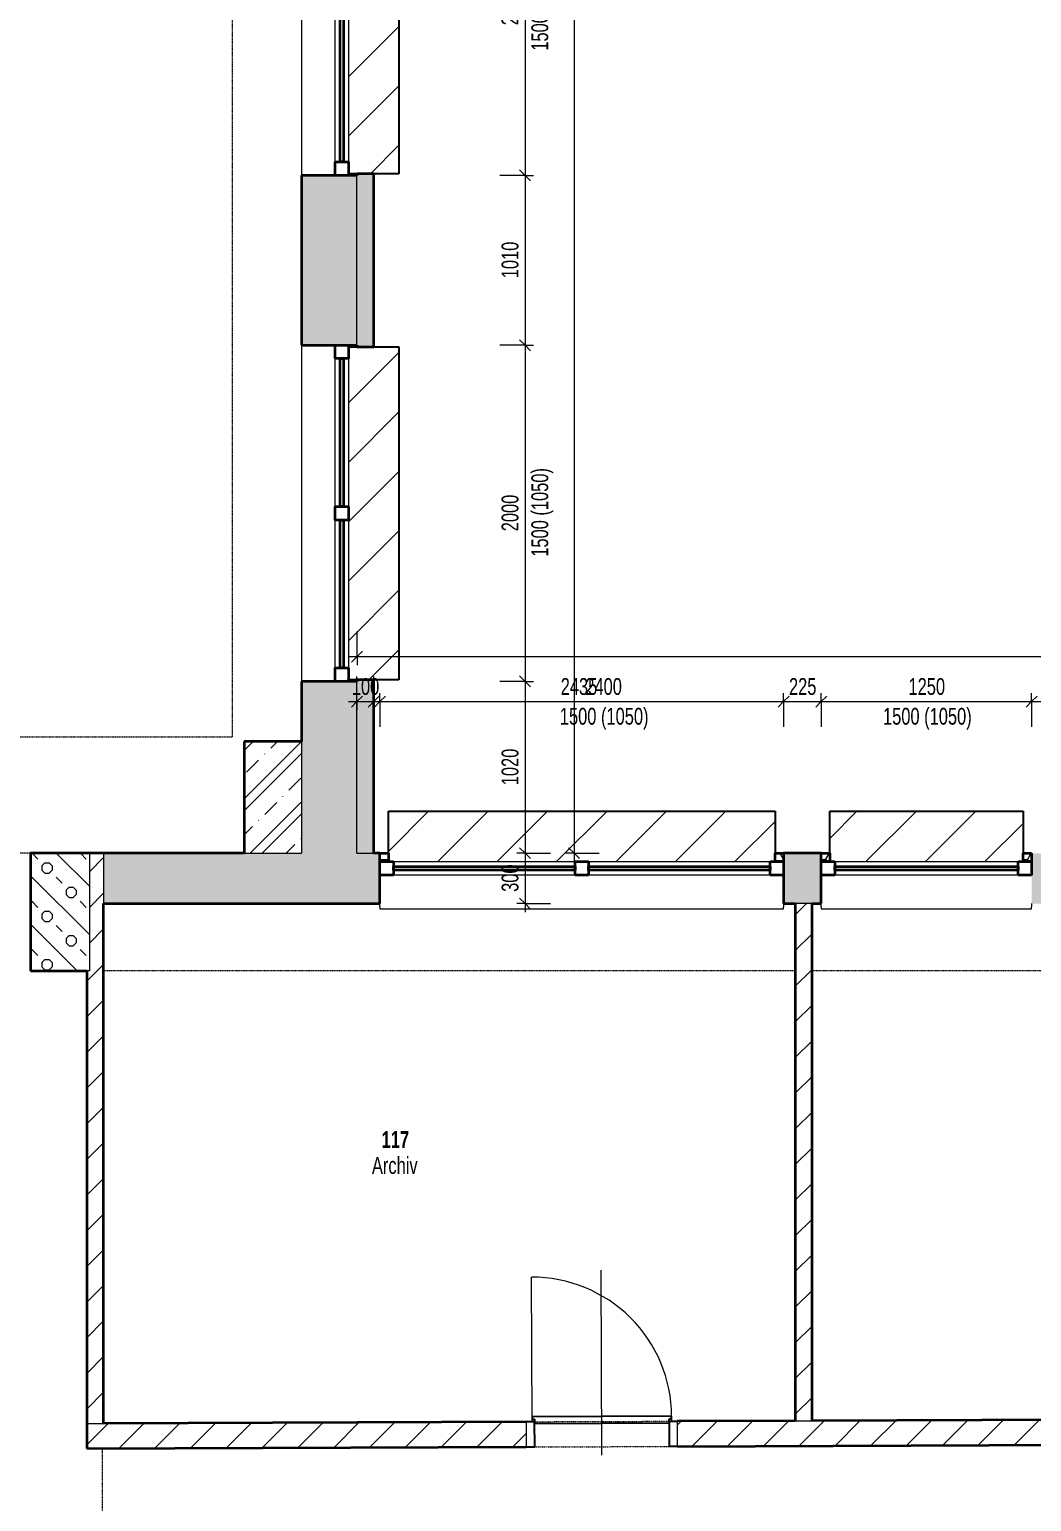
# Model space of a CAD drawing. Header units: millimetres. Extents: x -2814 to 222032, y -45352 to 20466.
# Drawn here: x 4816 to 10774, y -20000 to -11243 of the extents above; entities that cross this region are included whole.
import ezdxf

# ---------------------------------------------------------------- set-up
doc = ezdxf.new("R2010")
doc.units = ezdxf.units.MM
doc.linetypes.add('Dash dot dot', pattern=[5, 2, -1, 0, -1, 0, -1])
doc.linetypes.add('Čerchovaná se dvěma tečkami', pattern=[2.59, 1, -0.53, 0, -0.53, 0, -0.53])
for name, color, linetype, lineweight in [('A-ANNO-DIMS', 211, 'Continuous', 9), ('A-ANNO-DIMS-50', 211, 'Continuous', 9), ('A-AREA-IDEN', 2, 'Continuous', 9), ('A-DETL', 90, 'Continuous', 13), ('A-DOOR', 31, 'Continuous', 13), ('A-DOOR-FRAM', 31, 'Continuous', 25), ('A-GENM', 13, 'Continuous', 13), ('A-GLAZ', 151, 'Continuous', 13), ('A-WALL', 113, 'Continuous', 13), ('A-WALL-PATT', 111, 'Continuous', 13), ('Q-SPCQ', 91, 'Continuous', 13)]:
    doc.layers.add(name, color=color, linetype=linetype, lineweight=lineweight)
doc.styles.add('Arial_1', font='arial.ttf', dxfattribs={"width": 0.7, "height": 100})
doc.styles.add('Arial_B', font='arialbd.ttf', dxfattribs={"width": 0.7, "height": 100})
doc.dimstyles.new('Vnitřní_-_průhledné', dxfattribs={"dimscale": 304.8, "dimtxt": 102.02594, "dimasz": 0.213255, "dimexe": 0.164042, "dimexo": 0.0625, "dimgap": 0.032808, "dimtad": 1, "dimdec": 0, "dimrnd": 5, "dimzin": 0, "dimdsep": 46, "dimtxsty": 'Arial_1', "dimblk1": 'OBLIQUE', "dimblk2": 'OBLIQUE', "dimsah": 1, "dimcen": 0.09, "dimdle": 0.164042, "dimazin": 0, "dimtfac": 1, "dimtdec": 4, "dimtix": 1, "dimtmove": 0, "dimatfit": 3, "dimfxl": 0.492126, "dimfxlon": 1, "dimtvp": 1, "dimtolj": 1, "dimtzin": 0, "dimarcsym": 2})
doc.dimstyles.new('Vnitřní_-_průhledné_2', dxfattribs={"dimscale": 304.8, "dimtxt": 102.02594, "dimasz": 0.213255, "dimexe": 0.164042, "dimexo": 0.0625, "dimgap": 0.032808, "dimtad": 1, "dimdec": 0, "dimrnd": 5, "dimzin": 0, "dimdsep": 46, "dimtxsty": 'Arial_1', "dimblk1": 'OBLIQUE', "dimblk2": 'OBLIQUE', "dimsah": 1, "dimcen": 0.09, "dimdle": 0.164042, "dimazin": 0, "dimtfac": 1, "dimtdec": 4, "dimtix": 1, "dimtmove": 2, "dimatfit": 3, "dimfxl": 0.492126, "dimfxlon": 1, "dimtvp": 1, "dimtolj": 1, "dimtzin": 0, "dimarcsym": 2})
pattern_1 = [(45, (0, 0), (-106.066, 106.066), [])]

# ---------------------------------------------------------------- blocks, each defined once
blk = doc.blocks.new('DVERE_1k_oblozka - DD03_01_800x1970_koupelna-1549493-1NP_DEMOLICE A')
at = {"layer": 'A-DOOR'}
for p, q in [((0, -127.9), (0, 972.1)), ((-415, 72.1), (-415, 932.1)), ((305, 102.1), (-305, 102.1)), ((415, 102.1), (415, 72.1)), ((-400, 72.1), (-450, 72.1)), ((-450, 72.1), (-450, -77.9)), ((-400, -77.9), (-400, 72.1)), ((450, 72.1), (400, 72.1)), ((400, 72.1), (400, -77.9)), ((450, -77.9), (450, 72.1)), ((-450, -77.9), (-400, -77.9)), ((400, -77.9), (450, -77.9))]:
    blk.add_line(p, q, dxfattribs=at)
at = {"layer": 'A-DOOR', "lineweight": 25}
for p, q in [((415, 102.1), (-415, 102.1)), ((-415, 102.1), (-415, 87.1)), ((415, 87.1), (415, 102.1)), ((-415, 87.1), (-400, 87.1)), ((-400, 87.1), (-400, 72.1)), ((-400, 62.1), (400, 62.1)), ((400, 72.1), (400, 87.1)), ((400, 87.1), (415, 87.1))]:
    blk.add_line(p, q, dxfattribs=at)
at = {"layer": 'A-DOOR', "linetype": 'Čerchovaná se dvěma tečkami'}
for p, q in [((-400, 72.1), (400, 72.1)), ((-400, -77.9), (400, -77.9))]:
    blk.add_line(p, q, dxfattribs=at)
at = {"layer": 'A-DOOR'}
blk.add_arc((-415, 102.1), 830, 360, 90, dxfattribs=at)
at = {"layer": 'A-DOOR-FRAM'}
for p, q in [((-400, 72.1), (-450, 72.1)), ((-400, -77.9), (-400, 72.1)), ((400, 72.1), (400, -77.9)), ((400, 72.1), (450, 72.1)), ((-450, -77.9), (-400, -77.9)), ((450, -77.9), (400, -77.9))]:
    blk.add_line(p, q, dxfattribs=at)
blk = doc.blocks.new('OKNO_2k_ - OKNO_2k_2000 x 1500-V51-1NP_DEMOLICE A')
at = {"layer": 'A-GLAZ'}
h = blk.add_hatch(dxfattribs=at)
h.set_pattern_fill('FP_107', color=256, style=0, pattern_type=2)
h.set_pattern_definition([(270, (11111.644, 6597.807), (43.3, -75), [50, -100]), (330, (11111.644, 6547.807), (86.6019, -0.0011), [50, -100]), (210, (11111.644, 6547.807), (-43.3019, -74.9989), [50, -100])])
h.paths.add_polyline_path([(-1000, -115), (-1000, -166), (-990, -166), (-990, -115)])
h.paths.add_polyline_path([(990, -166), (1000, -166), (1000, -115), (990, -115)])
at = {"layer": 'A-GLAZ', "lineweight": 35}
for p, q in [((-1000, -35), (-920, -35)), ((-1000, -115), (-1000, -35)), ((-920, -35), (-920, -115)), ((-920, -85), (-920, -65)), ((-920, -65), (-40, -65)), ((-40, -85), (-920, -85)), ((-40, -35), (40, -35)), ((-40, -115), (-40, -35)), ((-40, -65), (-40, -85)), ((40, -35), (40, -115)), ((40, -85), (40, -65)), ((40, -65), (920, -65)), ((920, -85), (40, -85)), ((920, -35), (1000, -35)), ((920, -115), (920, -35)), ((920, -65), (920, -85)), ((1000, -35), (1000, -115)), ((-1000, -115), (-990, -115)), ((-1000, -166), (-1000, -115)), ((-920, -115), (-1000, -115)), ((-990, -166), (-1000, -166)), ((-990, -115), (-990, -166)), ((40, -115), (-40, -115)), ((1000, -115), (920, -115)), ((990, -115), (1000, -115)), ((990, -166), (990, -115)), ((1000, -166), (990, -166)), ((1000, -115), (1000, -166))]:
    blk.add_line(p, q, dxfattribs=at)
at = {"layer": 'A-GLAZ'}
for p, q in [((-920, -35), (-40, -35)), ((40, -35), (920, -35)), ((-40, -115), (-920, -115)), ((920, -115), (40, -115))]:
    blk.add_line(p, q, dxfattribs=at)
blk = doc.blocks.new('parapet s nosem_vnitní - parapet s nosem_vnitní-1280325-1NP_DEMOLICE A')
at = {"layer": 'A-GENM'}
blk.add_line((1000, 200), (-1000, 200), dxfattribs=at)
blk = doc.blocks.new('parapet_ext - parapet_ext-V52-1NP_DEMOLICE A')
at = {"layer": 'Q-SPCQ'}
h = blk.add_hatch(dxfattribs=at)
h.set_pattern_fill('FP_108', color=41, style=0, pattern_type=2)
h.set_pattern_definition([(315, (11111.64, 6712.8), (176.7767, 176.7767), [])])
h.paths.add_polyline_path([(-990, -51), (-990, -300), (990, -300), (990, 0), (-990, 0), (-990, -50)])
at = {"layer": 'Q-SPCQ', "color": 31, "lineweight": 25}
for p, q in [((-990, -300), (-990, -150)), ((990, -150), (990, -300)), ((990, -300), (-990, -300))]:
    blk.add_line(p, q, dxfattribs=at)
blk = doc.blocks.new('OKNO_2k_ - OKNO_2k_2000 x 1500-V53-1NP_DEMOLICE A')
at = {"layer": 'A-GLAZ'}
h = blk.add_hatch(dxfattribs=at)
h.set_pattern_fill('FP_109', color=256, style=0, pattern_type=2)
h.set_pattern_definition([(270, (14121.644, 6597.807), (43.3, -75), [50, -100]), (330, (14121.644, 6547.807), (86.6019, -0.0011), [50, -100]), (210, (14121.644, 6547.807), (-43.3019, -74.9989), [50, -100])])
h.paths.add_polyline_path([(-1000, -115), (-1000, -166), (-990, -166), (-990, -115)])
h.paths.add_polyline_path([(990, -166), (1000, -166), (1000, -115), (990, -115)])
at = {"layer": 'A-GLAZ', "lineweight": 35}
for p, q in [((-1000, -35), (-920, -35)), ((-1000, -115), (-1000, -35)), ((-920, -35), (-920, -115)), ((-920, -85), (-920, -65)), ((-920, -65), (-40, -65)), ((-40, -85), (-920, -85)), ((-40, -35), (40, -35)), ((-40, -115), (-40, -35)), ((-40, -65), (-40, -85)), ((40, -35), (40, -115)), ((40, -85), (40, -65)), ((40, -65), (920, -65)), ((920, -85), (40, -85)), ((920, -35), (1000, -35)), ((920, -115), (920, -35)), ((920, -65), (920, -85)), ((1000, -35), (1000, -115)), ((-1000, -115), (-990, -115)), ((-1000, -166), (-1000, -115)), ((-920, -115), (-1000, -115)), ((-990, -166), (-1000, -166)), ((-990, -115), (-990, -166)), ((40, -115), (-40, -115)), ((1000, -115), (920, -115)), ((990, -115), (1000, -115)), ((990, -166), (990, -115)), ((1000, -166), (990, -166)), ((1000, -115), (1000, -166))]:
    blk.add_line(p, q, dxfattribs=at)
at = {"layer": 'A-GLAZ'}
for p, q in [((-920, -35), (-40, -35)), ((40, -35), (920, -35)), ((-40, -115), (-920, -115)), ((920, -115), (40, -115))]:
    blk.add_line(p, q, dxfattribs=at)
blk = doc.blocks.new('parapet_ext - parapet_ext-V54-1NP_DEMOLICE A')
at = {"layer": 'Q-SPCQ'}
h = blk.add_hatch(dxfattribs=at)
h.set_pattern_fill('FP_110', color=41, style=0, pattern_type=2)
h.set_pattern_definition([(315, (14121.64, 6712.8), (176.7767, 176.7767), [])])
h.paths.add_polyline_path([(-990, -51), (-990, -300), (990, -300), (990, 0), (-990, 0), (-990, -50)])
at = {"layer": 'Q-SPCQ', "color": 31, "lineweight": 25}
for p, q in [((-990, -300), (-990, -150)), ((990, -150), (990, -300)), ((990, -300), (-990, -300))]:
    blk.add_line(p, q, dxfattribs=at)
blk = doc.blocks.new('OKNO_2k_ - OKNO_2k_2400 x 1500-2131140-1NP_DEMOLICE A')
at = {"layer": 'A-GLAZ'}
h = blk.add_hatch(dxfattribs=at)
h.set_pattern_fill('FP_111', color=256, style=0, pattern_type=2)
h.set_pattern_definition([(180, (8099.984, -16293.276), (-75, -43.3), [50, -100]), (240, (8049.984, -16293.276), (-0.0011, -86.60191), [50, -100]), (120, (8049.984, -16293.276), (-74.9989, 43.30191), [50, -100])])
h.paths.add_polyline_path([(-1150, -100), (-1200, -100), (-1200, -151), (-1150, -151)])
h.paths.add_polyline_path([(1150, -100), (1150, -151), (1200, -151), (1200, -100)])
at = {"layer": 'A-GLAZ', "lineweight": 35}
for p, q in [((-1200, -20), (-1120, -20)), ((-1200, -100), (-1200, -20)), ((-1120, -20), (-1120, -100)), ((-1120, -70), (-1120, -50)), ((-1120, -50), (-40, -50)), ((-40, -70), (-1120, -70)), ((-40, -20), (40, -20)), ((-40, -100), (-40, -20)), ((-40, -50), (-40, -70)), ((40, -20), (40, -100)), ((40, -70), (40, -50)), ((40, -50), (1120, -50)), ((1120, -70), (40, -70)), ((1120, -20), (1200, -20)), ((1120, -100), (1120, -20)), ((1120, -50), (1120, -70)), ((1200, -20), (1200, -100)), ((-1200, -100), (-1150, -100)), ((-1200, -151), (-1200, -100)), ((-1120, -100), (-1200, -100)), ((-1150, -151), (-1200, -151)), ((-1150, -100), (-1150, -151)), ((40, -100), (-40, -100)), ((1200, -100), (1120, -100)), ((1150, -100), (1200, -100)), ((1150, -151), (1150, -100)), ((1200, -151), (1150, -151)), ((1200, -100), (1200, -151))]:
    blk.add_line(p, q, dxfattribs=at)
at = {"layer": 'A-GLAZ'}
for p, q in [((-1120, -20), (-40, -20)), ((40, -20), (1120, -20)), ((-40, -100), (-1120, -100)), ((1120, -100), (40, -100))]:
    blk.add_line(p, q, dxfattribs=at)
blk = doc.blocks.new('parapet s nosem_vnitní - parapet s nosem_vnitní-V55-1NP_DEMOLICE A')
at = {"layer": 'A-GENM'}
for p, q in [((1200, 200), (-1200, 200)), ((-1200, 200), (-1200, 190)), ((-1200, 170), (-1200, 190)), ((1200, 190), (1200, 200)), ((1200, 190), (1200, 170))]:
    blk.add_line(p, q, dxfattribs=at)
blk = doc.blocks.new('parapet_ext - parapet_ext-V56-1NP_DEMOLICE A')
at = {"layer": 'Q-SPCQ'}
h = blk.add_hatch(dxfattribs=at)
h.set_pattern_fill('FP_112', color=41, style=0, pattern_type=2)
h.set_pattern_definition([(225, (8099.98, -16193.28), (176.7767, -176.7767), [])])
h.paths.add_polyline_path([(-1120, 0), (-1150, 0), (-1150, -300), (1150, -300), (1150, 0), (-1078.7, 0)])
at = {"layer": 'Q-SPCQ', "color": 31, "lineweight": 25}
for p, q in [((-1150, -300), (-1150, -51)), ((1150, -51), (1150, -300)), ((1150, -300), (-1150, -300))]:
    blk.add_line(p, q, dxfattribs=at)
blk = doc.blocks.new('OKNO_1k - OKNO_1k_1250 x 1500-2034291-1NP_DEMOLICE A')
at = {"layer": 'A-GLAZ'}
h = blk.add_hatch(dxfattribs=at)
h.set_pattern_fill('FP_113', color=256, style=0, pattern_type=2)
h.set_pattern_definition([(180, (10149.43, -16293.276), (-75, -43.3), [50, -100]), (240, (10099.43, -16293.276), (-0.0011, -86.60191), [50, -100]), (120, (10099.43, -16293.276), (-74.9989, 43.30191), [50, -100])])
h.paths.add_polyline_path([(-625, -100), (-625, -151), (-575, -151), (-575, -100)])
h.paths.add_polyline_path([(575, -100), (575, -151), (625, -151), (625, -100)])
at = {"layer": 'A-GLAZ', "lineweight": 35}
for p, q in [((-625, -20), (-545, -20)), ((-625, -100), (-625, -20)), ((-545, -20), (-545, -100)), ((-545, -70), (-545, -50)), ((-545, -50), (545, -50)), ((545, -70), (-545, -70)), ((545, -20), (625, -20)), ((545, -100), (545, -20)), ((545, -50), (545, -70)), ((625, -20), (625, -100)), ((-625, -100), (-575, -100)), ((-625, -151), (-625, -100)), ((-545, -100), (-625, -100)), ((-575, -151), (-625, -151)), ((-575, -100), (-575, -151)), ((625, -100), (545, -100)), ((575, -100), (625, -100)), ((575, -151), (575, -100)), ((625, -151), (575, -151)), ((625, -100), (625, -151))]:
    blk.add_line(p, q, dxfattribs=at)
at = {"layer": 'A-GLAZ'}
for p, q in [((-545, -20), (545, -20)), ((545, -100), (-545, -100))]:
    blk.add_line(p, q, dxfattribs=at)
blk = doc.blocks.new('parapet s nosem_vnitní - parapet s nosem_vnitní-1349156-1NP_DEMOLICE A')
at = {"layer": 'A-GENM'}
for p, q in [((625, 200), (-625, 200)), ((-625, 200), (-625, 190)), ((-625, 170), (-625, 190)), ((625, 190), (625, 200)), ((625, 190), (625, 170))]:
    blk.add_line(p, q, dxfattribs=at)
blk = doc.blocks.new('parapet_ext - parapet_ext-1802121-1NP_DEMOLICE A')
at = {"layer": 'Q-SPCQ'}
h = blk.add_hatch(dxfattribs=at)
h.set_pattern_fill('FP_114', color=41, style=0, pattern_type=2)
h.set_pattern_definition([(225, (10149.43, -16193.28), (176.7767, -176.7767), [])])
h.paths.add_polyline_path([(545, 0), (-575, 0), (-575, -300), (575, -300), (575, 0)])
at = {"layer": 'Q-SPCQ', "color": 31, "lineweight": 25}
for p, q in [((-575, -300), (-575, -51)), ((575, -51), (575, -300)), ((575, -300), (-575, -300))]:
    blk.add_line(p, q, dxfattribs=at)
blk = doc.blocks.new('DIMBLOCK30-1NP_DEMOLICE A')
at = {"layer": 'A-ANNO-DIMS-50'}
for p, q in [((7763.1, -10111.6), (7613.1, -10111.6)), ((7763.1, -10111.6), (7763.1, -12111.6)), ((7763.1, -10111.6), (7813.1, -10111.6)), ((7763.1, -12111.6), (7613.1, -12111.6)), ((7763.1, -12111.6), (7813.1, -12111.6))]:
    blk.add_line(p, q, dxfattribs=at)
at = {"layer": 'A-ANNO-DIMS-50', "lineweight": 18}
for p, q in [((7763.1, -10111.6), (7730.6, -10079.1)), ((7763.1, -10111.6), (7795.6, -10144.1)), ((7763.1, -12111.6), (7730.6, -12079.1)), ((7763.1, -12111.6), (7795.6, -12144.1))]:
    blk.add_line(p, q, dxfattribs=at)
at = {"layer": 'A-ANNO-DIMS-50', "color": 0, "char_height": 100, "attachment_point": 1, "rotation": 90, "line_spacing_factor": 0.941778, "style": 'Arial_1'}
for s, insert, width in [('1500 (1050)', (7800.2, -11369.8), 619.69), ('2000', (7623.3, -11218.4), 256.164)]:
    blk.add_mtext(s, dxfattribs=dict(at, insert=insert, width=width))
blk = doc.blocks.new('_Oblique')
at = {"color": 0, "linetype": 'ByBlock', "lineweight": -2}
blk.add_line((-0.5, -0.5), (0.5, 0.5), dxfattribs=at)
blk = doc.blocks.new('DIMBLOCK31-1NP_DEMOLICE A')
at = {"layer": 'A-ANNO-DIMS-50', "lineweight": 18}
for p, q in [((7763.1, -12111.6), (7730.6, -12079.1)), ((7763.1, -12111.6), (7795.6, -12144.1)), ((7763.1, -13121.6), (7730.6, -13089.1)), ((7763.1, -13121.6), (7795.6, -13154.1))]:
    blk.add_line(p, q, dxfattribs=at)
at = {"layer": 'A-ANNO-DIMS-50'}
for p, q in [((7763.1, -12111.6), (7613.1, -12111.6)), ((7763.1, -12111.6), (7763.1, -13121.6)), ((7763.1, -12111.6), (7813.1, -12111.6)), ((7763.1, -13121.6), (7613.1, -13121.6)), ((7763.1, -13121.6), (7813.1, -13121.6))]:
    blk.add_line(p, q, dxfattribs=at)
at = {"layer": 'A-ANNO-DIMS-50', "color": 0, "insert": (7623.3, -12723.4), "char_height": 100, "width": 256.164, "attachment_point": 1, "rotation": 90, "line_spacing_factor": 0.941778, "style": 'Arial_1'}
blk.add_mtext('1010', dxfattribs=at)
blk = doc.blocks.new('DIMBLOCK32-1NP_DEMOLICE A')
at = {"layer": 'A-ANNO-DIMS-50'}
for p, q in [((7763.1, -13121.6), (7613.1, -13121.6)), ((7763.1, -13121.6), (7763.1, -15121.6)), ((7763.1, -13121.6), (7813.1, -13121.6)), ((7763.1, -15121.6), (7613.1, -15121.6)), ((7763.1, -15121.6), (7813.1, -15121.6))]:
    blk.add_line(p, q, dxfattribs=at)
at = {"layer": 'A-ANNO-DIMS-50', "lineweight": 18}
for p, q in [((7763.1, -13121.6), (7730.6, -13089.1)), ((7763.1, -13121.6), (7795.6, -13154.1)), ((7763.1, -15121.6), (7730.6, -15089.1)), ((7763.1, -15121.6), (7795.6, -15154.1))]:
    blk.add_line(p, q, dxfattribs=at)
at = {"layer": 'A-ANNO-DIMS-50', "color": 0, "char_height": 100, "attachment_point": 1, "rotation": 90, "line_spacing_factor": 0.941778, "style": 'Arial_1'}
for s, insert, width in [('1500 (1050)', (7800.2, -14379.8), 619.69), ('2000', (7623.3, -14228.4), 256.164)]:
    blk.add_mtext(s, dxfattribs=dict(at, insert=insert, width=width))
blk = doc.blocks.new('DIMBLOCK33-1NP_DEMOLICE A')
at = {"layer": 'A-ANNO-DIMS-50'}
for p, q in [((7763.1, -15121.6), (7613.1, -15121.6)), ((7763.1, -15121.6), (7763.1, -16143.3)), ((7763.1, -15121.6), (7813.1, -15121.6)), ((7763.1, -16143.3), (7713.1, -16143.3)), ((7763.1, -16143.3), (7913.1, -16143.3))]:
    blk.add_line(p, q, dxfattribs=at)
at = {"layer": 'A-ANNO-DIMS-50', "lineweight": 18}
for p, q in [((7763.1, -15121.6), (7730.6, -15089.1)), ((7763.1, -15121.6), (7795.6, -15154.1)), ((7763.1, -16143.3), (7730.6, -16110.8)), ((7763.1, -16143.3), (7795.6, -16175.8))]:
    blk.add_line(p, q, dxfattribs=at)
at = {"layer": 'A-ANNO-DIMS-50', "color": 0, "insert": (7623.3, -15739.2), "char_height": 100, "width": 256.164, "attachment_point": 1, "rotation": 90, "line_spacing_factor": 0.941778, "style": 'Arial_1'}
blk.add_mtext('1020', dxfattribs=at)
blk = doc.blocks.new('DIMBLOCK34-1NP_DEMOLICE A')
at = {"layer": 'A-ANNO-DIMS-50', "lineweight": 18}
for p, q in [((7763.1, -16143.3), (7730.6, -16110.8)), ((7763.1, -16143.3), (7795.6, -16175.8)), ((7763.1, -16443.3), (7730.6, -16410.8)), ((7763.1, -16443.3), (7795.6, -16475.8))]:
    blk.add_line(p, q, dxfattribs=at)
at = {"layer": 'A-ANNO-DIMS-50'}
for p, q in [((7763.1, -16143.3), (7713.1, -16143.3)), ((7763.1, -16143.3), (7763.1, -16493.3)), ((7763.1, -16143.3), (7913.1, -16143.3)), ((7763.1, -16443.3), (7713.1, -16443.3)), ((7763.1, -16443.3), (7913.1, -16443.3))]:
    blk.add_line(p, q, dxfattribs=at)
at = {"layer": 'A-ANNO-DIMS-50', "color": 0, "insert": (7623.3, -16373.3), "char_height": 100, "width": 192.123, "attachment_point": 1, "rotation": 90, "line_spacing_factor": 0.941778, "style": 'Arial_1'}
blk.add_mtext('300', dxfattribs=at)
blk = doc.blocks.new('DIMBLOCK126-1NP_DEMOLICE A')
at = {"layer": 'A-ANNO-DIMS-50'}
for p, q in [((6762.8, -15241.5), (6762.8, -15091.5)), ((6862.8, -15241.5), (6862.8, -15091.5)), ((6712.8, -15241.5), (6862.8, -15241.5)), ((6762.8, -15241.5), (6762.8, -15291.5)), ((6862.8, -15241.5), (6862.8, -15291.5))]:
    blk.add_line(p, q, dxfattribs=at)
at = {"layer": 'A-ANNO-DIMS-50', "lineweight": 18}
for p, q in [((6762.8, -15241.5), (6795.3, -15209)), ((6862.8, -15241.5), (6895.3, -15209)), ((6762.8, -15241.5), (6730.3, -15274)), ((6862.8, -15241.5), (6830.3, -15274))]:
    blk.add_line(p, q, dxfattribs=at)
at = {"layer": 'A-ANNO-DIMS-50', "color": 0, "insert": (6732.8, -15101.7), "char_height": 100, "width": 192.123, "attachment_point": 1, "line_spacing_factor": 0.941778, "style": 'Arial_1'}
blk.add_mtext('100', dxfattribs=at)
blk = doc.blocks.new('DIMBLOCK127-1NP_DEMOLICE A')
at = {"layer": 'A-ANNO-DIMS-50'}
for p, q in [((6862.8, -15241.5), (6862.8, -15091.5)), ((9300, -15241.5), (9300, -15191.5)), ((6862.8, -15241.5), (9300, -15241.5)), ((6862.8, -15241.5), (6862.8, -15291.5)), ((9300, -15241.5), (9300, -15391.5))]:
    blk.add_line(p, q, dxfattribs=at)
at = {"layer": 'A-ANNO-DIMS-50', "lineweight": 18}
for p, q in [((6862.8, -15241.5), (6895.3, -15209)), ((9300, -15241.5), (9332.5, -15209)), ((6862.8, -15241.5), (6830.3, -15274)), ((9300, -15241.5), (9267.5, -15274))]:
    blk.add_line(p, q, dxfattribs=at)
at = {"layer": 'A-ANNO-DIMS-50', "color": 0, "insert": (7974.7, -15101.7), "char_height": 100, "width": 256.164, "attachment_point": 1, "line_spacing_factor": 0.941778, "style": 'Arial_1'}
blk.add_mtext('2435', dxfattribs=at)
blk = doc.blocks.new('DIMBLOCK128-1NP_DEMOLICE A')
at = {"layer": 'A-ANNO-DIMS-50'}
for p, q in [((9300, -15241.5), (9300, -15191.5)), ((9524.4, -15241.5), (9524.4, -15191.5)), ((9300, -15241.5), (9524.4, -15241.5)), ((9300, -15241.5), (9300, -15391.5)), ((9524.4, -15241.5), (9524.4, -15391.5))]:
    blk.add_line(p, q, dxfattribs=at)
at = {"layer": 'A-ANNO-DIMS-50', "lineweight": 18}
for p, q in [((9300, -15241.5), (9332.5, -15209)), ((9524.4, -15241.5), (9556.9, -15209)), ((9300, -15241.5), (9267.5, -15274)), ((9524.4, -15241.5), (9491.9, -15274))]:
    blk.add_line(p, q, dxfattribs=at)
at = {"layer": 'A-ANNO-DIMS-50', "color": 0, "insert": (9332.2, -15101.7), "char_height": 100, "width": 192.123, "attachment_point": 1, "line_spacing_factor": 0.941778, "style": 'Arial_1'}
blk.add_mtext('225', dxfattribs=at)
blk = doc.blocks.new('DIMBLOCK129-1NP_DEMOLICE A')
at = {"layer": 'A-ANNO-DIMS-50'}
for p, q in [((9524.4, -15241.5), (9524.4, -15191.5)), ((10774.4, -15241.5), (10774.4, -15191.5)), ((9524.4, -15241.5), (10774.4, -15241.5)), ((9524.4, -15241.5), (9524.4, -15391.5)), ((10774.4, -15241.5), (10774.4, -15391.5))]:
    blk.add_line(p, q, dxfattribs=at)
at = {"layer": 'A-ANNO-DIMS-50', "lineweight": 18}
for p, q in [((9524.4, -15241.5), (9556.9, -15209)), ((10774.4, -15241.5), (10806.9, -15209)), ((9524.4, -15241.5), (9491.9, -15274)), ((10774.4, -15241.5), (10741.9, -15274))]:
    blk.add_line(p, q, dxfattribs=at)
at = {"layer": 'A-ANNO-DIMS-50', "color": 0, "char_height": 100, "attachment_point": 1, "line_spacing_factor": 0.941778, "style": 'Arial_1'}
for s, insert, width in [('1250', (10042.7, -15101.7), 256.164), ('1500 (1050)', (9891.2, -15278.7), 619.69)]:
    blk.add_mtext(s, dxfattribs=dict(at, insert=insert, width=width))
blk = doc.blocks.new('DIMBLOCK130-1NP_DEMOLICE A')
at = {"layer": 'A-ANNO-DIMS-50'}
for p, q in [((16452.7, -15241.5), (16452.7, -15091.5)), ((10774.4, -15241.5), (10774.4, -15191.5)), ((10774.4, -15241.5), (16452.7, -15241.5)), ((10774.4, -15241.5), (10774.4, -15391.5)), ((16452.7, -15241.5), (16452.7, -15291.5))]:
    blk.add_line(p, q, dxfattribs=at)
at = {"layer": 'A-ANNO-DIMS-50', "lineweight": 18}
for p, q in [((10774.4, -15241.5), (10806.9, -15209)), ((16452.7, -15241.5), (16485.2, -15209)), ((10774.4, -15241.5), (10741.9, -15274)), ((16452.7, -15241.5), (16420.2, -15274))]:
    blk.add_line(p, q, dxfattribs=at)
at = {"layer": 'A-ANNO-DIMS-50', "color": 0, "insert": (13506.9, -15101.7), "char_height": 100, "width": 256.164, "attachment_point": 1, "line_spacing_factor": 0.941778, "style": 'Arial_1'}
blk.add_mtext('5680', dxfattribs=at)
blk = doc.blocks.new('DIMBLOCK132-1NP_DEMOLICE A')
at = {"layer": 'A-ANNO-DIMS-50'}
for p, q in [((6900, -15241.5), (6900, -15191.5)), ((9300, -15241.5), (9300, -15191.5)), ((6850, -15241.5), (9300, -15241.5)), ((6900, -15241.5), (6900, -15391.5)), ((9300, -15241.5), (9300, -15391.5))]:
    blk.add_line(p, q, dxfattribs=at)
at = {"layer": 'A-ANNO-DIMS-50', "lineweight": 18}
for p, q in [((6900, -15241.5), (6932.5, -15209)), ((9300, -15241.5), (9332.5, -15209)), ((6900, -15241.5), (6867.5, -15274)), ((9300, -15241.5), (9267.5, -15274))]:
    blk.add_line(p, q, dxfattribs=at)
at = {"layer": 'A-ANNO-DIMS-50', "color": 0, "char_height": 100, "attachment_point": 1, "line_spacing_factor": 0.941778, "style": 'Arial_1'}
for s, insert, width in [('2400', (8121.1, -15101.7), 256.164), ('1500 (1050)', (7969.6, -15278.7), 619.69)]:
    blk.add_mtext(s, dxfattribs=dict(at, insert=insert, width=width))
blk = doc.blocks.new('DIMBLOCK133-1NP_DEMOLICE A')
at = {"layer": 'A-ANNO-DIMS-50'}
for p, q in [((9300, -15241.5), (9300, -15191.5)), ((9524.4, -15241.5), (9524.4, -15191.5)), ((9300, -15241.5), (9574.4, -15241.5)), ((9300, -15241.5), (9300, -15391.5)), ((9524.4, -15241.5), (9524.4, -15391.5))]:
    blk.add_line(p, q, dxfattribs=at)
at = {"layer": 'A-ANNO-DIMS-50', "lineweight": 18}
for p, q in [((9300, -15241.5), (9332.5, -15209)), ((9524.4, -15241.5), (9556.9, -15209)), ((9300, -15241.5), (9267.5, -15274)), ((9524.4, -15241.5), (9491.9, -15274))]:
    blk.add_line(p, q, dxfattribs=at)
at = {"layer": 'A-ANNO-DIMS-50', "color": 0, "insert": (9332.2, -15101.7), "char_height": 100, "width": 192.123, "attachment_point": 1, "line_spacing_factor": 0.941778, "style": 'Arial_1'}
blk.add_mtext('225', dxfattribs=at)
blk = doc.blocks.new('DIMBLOCK187-1NP_DEMOLICE A')
at = {"layer": 'A-ANNO-DIMS-50', "lineweight": 18}
for p, q in [((8053.9, -101.8), (8021.4, -69.3)), ((8053.9, -101.8), (8086.4, -134.3)), ((8053.9, -16143.3), (8021.4, -16110.8)), ((8053.9, -16143.3), (8086.4, -16175.8))]:
    blk.add_line(p, q, dxfattribs=at)
at = {"layer": 'A-ANNO-DIMS-50'}
for p, q in [((8053.9, -51.8), (8053.9, -16193.3)), ((8053.9, -101.8), (7759.6, -101.8)), ((8053.9, -101.8), (8103.9, -101.8)), ((8053.9, -16143.3), (8003.9, -16143.3)), ((8053.9, -16143.3), (8203.9, -16143.3))]:
    blk.add_line(p, q, dxfattribs=at)
at = {"layer": 'A-ANNO-DIMS-50', "color": 0, "insert": (7914.1, -8255.9), "char_height": 100, "width": 320.204, "attachment_point": 1, "rotation": 90, "line_spacing_factor": 0.941778, "style": 'Arial_1'}
blk.add_mtext('16040', dxfattribs=at)
blk = doc.blocks.new('DIMBLOCK188-1NP_DEMOLICE A')
at = {"layer": 'A-ANNO-DIMS-50'}
for p, q in [((6763.8, -14974.2), (6763.8, -14824.2)), ((16552.7, -14974.2), (16552.7, -14824.2)), ((6713.8, -14974.2), (16602.7, -14974.2)), ((6763.8, -14974.2), (6763.8, -15024.2)), ((16552.7, -14974.2), (16552.7, -15024.2))]:
    blk.add_line(p, q, dxfattribs=at)
at = {"layer": 'A-ANNO-DIMS-50', "lineweight": 18}
for p, q in [((6763.8, -14974.2), (6796.3, -14941.7)), ((16552.7, -14974.2), (16585.2, -14941.7)), ((6763.8, -14974.2), (6731.3, -15006.7)), ((16552.7, -14974.2), (16520.2, -15006.7))]:
    blk.add_line(p, q, dxfattribs=at)
at = {"layer": 'A-ANNO-DIMS-50', "color": 0, "insert": (11551.5, -14834.3), "char_height": 100, "width": 256.164, "attachment_point": 1, "line_spacing_factor": 0.941778, "style": 'Arial_1'}
blk.add_mtext('9790', dxfattribs=at)

msp = doc.modelspace()

# ---------------------------------------------------------------- hatches: boundary and pattern name
at = {"layer": 'A-WALL-PATT'}
h = msp.add_hatch(color=41, dxfattribs=at)
h.paths.add_polyline_path([(6862.8, -16143.3), (6862.8, -15111.6), (6763.8, -15111.6), (6763.3, -15121.6), (6762.8, -15121.6), (6762.8, -16143.3), (6812.8, -16143.3)])
h.paths.add_polyline_path([(6763.8, -13131.6), (6862.8, -13131.6), (6862.8, -12101.6), (6763.8, -12101.6), (6763.3, -12111.6), (6762.8, -12111.6), (6762.8, -13121.6), (6763.8, -13121.6)])
h.paths.add_polyline_path([(6812.8, -10121.6), (6862.8, -10121.6), (6862.8, -9101.6), (6763.8, -9101.6), (6763.3, -9111.6), (6762.8, -9111.6), (6762.8, -10111.6), (6763.8, -10111.6), (6763.8, -10121.6)])
h.paths.add_polyline_path([(6763.8, -7121.6), (6862.8, -7121.6), (6862.8, -6091.6), (6763.8, -6091.6), (6763.8, -6101.6), (6762.8, -6101.6), (6763.3, -7111.6), (6763.8, -7111.6)])
h.paths.add_polyline_path([(6862.8, -4111.6), (6862.8, -101.8), (6762.8, -101.8), (6762.8, -4101.6), (6763.8, -4101.6), (6763.8, -4111.6), (6812.8, -4111.6)])
h = msp.add_hatch(dxfattribs=at)
h.set_pattern_fill('FP_3', color=256, angle=225, style=0, pattern_type=2)
h.set_pattern_definition([(135, (6762.8, -8215.69), (-143.684, -143.684), []), (90, (6695.5, -7986.74), (-143.684, 143.684), [25.4, -261.968]), (135, (6695.5, -7961.34), (-143.684, -143.684), [25.4, -177.8]), (180, (6677.54, -7943.38), (-143.684, -143.684), [25.4, -261.968]), (225, (6652.14, -7943.38), (143.684, -143.684), [25.4, -177.8]), (90, (6634.18, -7986.74), (-143.684, 143.684), [25.4, -261.968]), (135, (6652.14, -8004.7), (-143.684, -143.684), [25.4, -177.8]), (180, (6677.54, -8004.7), (-143.684, -143.684), [25.4, -261.968]), (225, (6695.5, -7986.74), (143.684, -143.684), [25.4, -177.8]), (135, (6610.96, -7920.16), (-143.684, -143.684), [50.8, -152.4])])
h.paths.add_polyline_path([(6432.8, -16143.3), (6762.8, -16143.3), (6762.8, -15121.6), (6432.8, -15121.6), (6432.8, -15478.3)])
h.paths.add_polyline_path([(6632.8, -13121.6), (6762.8, -13121.6), (6762.3, -12111.6), (6432.8, -12111.6), (6432.8, -13121.6)])
h.paths.add_polyline_path([(6762.8, -10111.6), (6762.8, -9111.6), (6432.8, -9111.6), (6432.8, -10111.6), (6758.5, -10111.6)])
h.paths.add_polyline_path([(6758, -7111.6), (6762.8, -7111.6), (6762.8, -6101.6), (6432.8, -6101.6), (6432.8, -6451.2), (6442.8, -6451.2), (6442.8, -6966.2), (6432.8, -6966.2), (6432.8, -7111.6), (6712.8, -7111.6)])
h.paths.add_polyline_path([(6632.8, -4101.6), (6762.8, -4101.6), (6762.8, -431.8), (6432.8, -431.8), (6432.8, -4101.6)])
h = msp.add_hatch(dxfattribs=at)
h.set_pattern_fill('FP_10', color=256, angle=225, style=0, pattern_type=2)
h.set_pattern_definition([(45, (0, 0), (-179.605, 179.605), []), (45, (71.84, 6e-12), (-179.605, 179.605), []), (45, (215.53, 2e-11), (-107.763, 251.447), [101.6, -50.8, 1.676, -49.124])])
h.paths.add_polyline_path([(6432.8, -16143.3), (6432.8, -15478.3), (6092.8, -15478.3), (6092.8, -16143.3)])
h = msp.add_hatch(dxfattribs=at)
h.set_pattern_fill('FP_40', color=256, angle=-135, style=0, pattern_type=2)
h.set_pattern_definition([(315, (4822.09, -16565.12), (143.684, 143.684), []), (270, (4889.39, -16794.07), (143.684, -143.684), [25.4, -261.97]), (315, (4889.39, -16819.47), (143.684, 143.684), [25.4, -177.8]), (360, (4907.35, -16837.43), (143.684, 143.684), [25.4, -261.97]), (45, (4932.75, -16837.43), (-143.684, 143.684), [25.4, -177.8]), (270, (4950.71, -16794.07), (143.684, -143.684), [25.4, -261.97]), (315, (4932.75, -16776.1), (143.684, 143.684), [25.4, -177.8]), (360, (4907.35, -16776.1), (143.684, 143.684), [25.4, -261.97]), (45, (4889.4, -16794.07), (-143.684, 143.684), [25.4, -177.8]), (315, (4973.93, -16860.65), (143.684, 143.684), [50.8, -152.4])])
h.paths.add_polyline_path([(5157.1, -16843.3), (5172.1, -16843.3), (5172.1, -16143.3), (4822.1, -16143.3), (4822.1, -16843.3)])
h = msp.add_hatch(dxfattribs=at)
h.set_pattern_fill('FP_4', color=256, style=0, pattern_type=2)
h.set_pattern_definition(pattern_1)
h.paths.add_polyline_path([(5157.1, -19535.2), (5257.1, -19534.9), (5257.1, -16143.3), (5172.1, -16143.3), (5172.1, -16843.3), (5157.1, -16843.3)])
h = msp.add_hatch(dxfattribs=at)
h.set_pattern_fill('FP_14', color=256, angle=-135, style=0, pattern_type=2)
h.set_pattern_definition([(225, (11170.43, -16143.28), (143.684, -143.684), []), (180, (10941.48, -16210.58), (-143.684, -143.684), [25.4, -261.968]), (225, (10916.08, -16210.58), (143.684, -143.684), [25.4, -177.8]), (270, (10898.12, -16228.54), (143.684, -143.684), [25.4, -261.968]), (315, (10898.12, -16253.94), (143.684, 143.684), [25.4, -177.8]), (180, (10941.48, -16271.9), (-143.684, -143.684), [25.4, -261.968]), (225, (10959.44, -16253.94), (143.684, -143.684), [25.4, -177.8]), (270, (10959.44, -16228.54), (143.684, -143.684), [25.4, -261.968]), (315, (10941.48, -16210.58), (143.684, 143.684), [25.4, -177.8]), (225, (10874.9, -16295.12), (143.684, -143.684), [50.8, -152.4])])
h.paths.add_polyline_path([(17227.5, -16443.3), (17227.5, -16143.3), (15585.3, -16143.3), (15585.3, -16443.3), (16827.5, -16443.3)])
h.paths.add_polyline_path([(10832.1, -16443.3), (11385.3, -16443.3), (11385.3, -16143.3), (10774.4, -16143.3), (10774.4, -16443.3)])
h.paths.add_polyline_path([(6900, -16443.3), (6900, -16143.3), (5257.1, -16143.3), (5257.1, -16443.3), (6762.8, -16443.3)])
h.paths.add_polyline_path([(13985.3, -16443.3), (13985.3, -16143.3), (13835.3, -16143.3), (13835.3, -16443.3), (13900.1, -16443.3)])
h.paths.add_polyline_path([(9524.4, -16443.3), (9524.4, -16143.3), (9300, -16143.3), (9300, -16443.3), (9469.4, -16443.3)])
h = msp.add_hatch(dxfattribs=at)
h.set_pattern_fill('FP_4', color=256, style=0, pattern_type=2)
h.set_pattern_definition(pattern_1)
h.paths.add_polyline_path([(9369.4, -19519.3), (9469.4, -19518.9), (9469.4, -16443.3), (9369.4, -16443.3), (9369.4, -19412.8)])
h = msp.add_hatch(dxfattribs=at)
h.set_pattern_fill('FP_4', color=256, style=0, pattern_type=2)
h.set_pattern_definition(pattern_1)
h.paths.add_polyline_path([(5157.1, -19685.2), (7770, -19675.1), (7769.4, -19525.3), (5157.1, -19535.2)])
h.paths.add_polyline_path([(8670, -19671.9), (11985.8, -19659.3), (11985.2, -19509.3), (8669.4, -19522.1)])
h.paths.add_polyline_path([(12885.8, -19655.9), (13835.3, -19652.3), (13835.3, -19543.3), (13535.3, -19543.3), (13535.3, -19503.5), (12885.2, -19505.9)])

# ---------------------------------------------------------------- linework, layer by layer
at = {"layer": 'A-DETL', "linetype": 'Dash dot dot'}
for p, q in [((6022.8, -15451.8), (6022.8, -9908.2)), ((3315.8, -15451.8), (6022.8, -15451.8)), ((4822.1, -16143.3), (3302.1, -16143.3)), ((9369.4, -16843.3), (5257.1, -16843.3)), ((10832.1, -16843.3), (9469.4, -16843.3)), ((5249.6, -21265), (5249.6, -19684.9))]:
    msp.add_line(p, q, dxfattribs=at)
at = {"layer": 'A-WALL', "lineweight": 35}
for p, q in [((6432.8, -12111.6), (6432.8, -13121.6)), ((6632.8, -12111.6), (6432.8, -12111.6)), ((6432.8, -13121.6), (6632.8, -13121.6)), ((6432.8, -15121.6), (6432.8, -15478.3)), ((6632.8, -15121.6), (6432.8, -15121.6)), ((6092.8, -15478.3), (6092.8, -16143.3)), ((6432.8, -15478.3), (6092.8, -15478.3)), ((6092.8, -16143.3), (4822.1, -16143.3)), ((4822.1, -16143.3), (4822.1, -16843.3)), ((6900, -16143.3), (6862.8, -16143.3)), ((9524.4, -16143.3), (9300, -16143.3)), ((6900, -16443.3), (6900, -16273.3)), ((9300, -16273.3), (9300, -16443.3)), ((9524.4, -16443.3), (9524.4, -16273.3)), ((5257.1, -19534.9), (5257.1, -16443.3)), ((5257.1, -16443.3), (6900, -16443.3)), ((9300, -16443.3), (9369.4, -16443.3)), ((9369.4, -16443.3), (9369.4, -19519.3)), ((9469.4, -19518.9), (9469.4, -16443.3)), ((9469.4, -16443.3), (9524.4, -16443.3)), ((4822.1, -16843.3), (5157.1, -16843.3)), ((5157.1, -16843.3), (5157.1, -19685.2)), ((7769.4, -19525.3), (5257.1, -19534.9)), ((9369.4, -19519.3), (8669.4, -19521.9)), ((11985.2, -19509.3), (9469.4, -19518.9)), ((5157.1, -19685.2), (7770, -19675.3)), ((8670, -19671.9), (11985.8, -19659.3))]:
    msp.add_line(p, q, dxfattribs=at)
at = {"layer": 'A-WALL'}
for p, q in [((6762.8, -13121.6), (6762.8, -12111.6)), ((6762.8, -16143.3), (6762.8, -15121.6)), ((6432.8, -15478.3), (6432.8, -16143.3)), ((5172.1, -16143.3), (5172.1, -16843.3)), ((5257.1, -16143.3), (5257.1, -16443.3)), ((6092.8, -16143.3), (6432.8, -16143.3)), ((9469.4, -16443.3), (9369.4, -16443.3)), ((5172.1, -16843.3), (5157.1, -16843.3)), ((9369.4, -19519.3), (9469.4, -19518.9)), ((5157.1, -19535.2), (5257.1, -19534.9))]:
    msp.add_line(p, q, dxfattribs=at)
at = {"layer": 'A-WALL', "color": 40, "lineweight": 35}
for p, q in [((6862.8, -12101.6), (6763.8, -12101.6)), ((6862.8, -13131.6), (6862.8, -12101.6)), ((6763.8, -13131.6), (6862.8, -13131.6)), ((6862.8, -15111.6), (6763.8, -15111.6)), ((6862.8, -16143.3), (6862.8, -15111.6))]:
    msp.add_line(p, q, dxfattribs=at)
at = {"layer": 'A-WALL', "color": 2}
msp.add_line((6762.8, -16143.3), (6862.8, -16143.3), dxfattribs=at)

# ---------------------------------------------------------------- block references
at = {"layer": 'A-DOOR', "rotation": 0.2173293519969333}
msp.add_blockref('DVERE_1k_oblozka - DD03_01_800x1970_koupelna-1549493-1NP_DEMOLICE A', (8219.7, -19595.8), dxfattribs=at)
at = {"layer": 'A-GENM'}
for name, p, rotation in [('parapet s nosem_vnitní - parapet s nosem_vnitní-1280325-1NP_DEMOLICE A', (6632.8, -11111.6), 89.99999999999986), ('parapet s nosem_vnitní - parapet s nosem_vnitní-1280325-1NP_DEMOLICE A', (6632.8, -14121.6), 89.99999999999986), ('parapet s nosem_vnitní - parapet s nosem_vnitní-V55-1NP_DEMOLICE A', (8100, -16273.3), 180), ('parapet s nosem_vnitní - parapet s nosem_vnitní-1349156-1NP_DEMOLICE A', (10149.4, -16273.3), 180)]:
    msp.add_blockref(name, p, dxfattribs=dict(at, rotation=rotation))
at = {"layer": 'A-GLAZ'}
for name, p, rotation in [('OKNO_2k_ - OKNO_2k_2000 x 1500-V51-1NP_DEMOLICE A', (6597.8, -11111.6), 89.99999999999986), ('OKNO_2k_ - OKNO_2k_2000 x 1500-V53-1NP_DEMOLICE A', (6597.8, -14121.6), 89.99999999999986), ('OKNO_2k_ - OKNO_2k_2400 x 1500-2131140-1NP_DEMOLICE A', (8100, -16293.3), 180), ('OKNO_1k - OKNO_1k_1250 x 1500-2034291-1NP_DEMOLICE A', (10149.4, -16293.3), 180)]:
    msp.add_blockref(name, p, dxfattribs=dict(at, rotation=rotation))
at = {"layer": 'Q-SPCQ', "color": 31, "lineweight": 25}
for name, p, rotation in [('parapet_ext - parapet_ext-V52-1NP_DEMOLICE A', (6712.8, -11111.6), 89.99999999999986), ('parapet_ext - parapet_ext-V54-1NP_DEMOLICE A', (6712.8, -14121.6), 89.99999999999986), ('parapet_ext - parapet_ext-V56-1NP_DEMOLICE A', (8100, -16193.3), 180), ('parapet_ext - parapet_ext-1802121-1NP_DEMOLICE A', (10149.4, -16193.3), 180)]:
    msp.add_blockref(name, p, dxfattribs=dict(at, rotation=rotation))

# ---------------------------------------------------------------- texts
at = {"layer": 'A-AREA-IDEN', "lineweight": 18, "char_height": 100, "attachment_point": 1}
for s, insert, width, style in [('117', (6910.1, -17796.7), 202.025, 'Arial_B'), ('Archiv', (6852.3, -17950.8), 342.321, 'Arial_1')]:
    msp.add_mtext(s, dxfattribs=dict(at, insert=insert, width=width, style=style))

# ---------------------------------------------------------------- dimensions: what is measured, and where the dimension line sits
at = {"layer": 'A-ANNO-DIMS'}
for base, p1, p2, override, picture, middle in [((8053.8796, -16143.2755), (7759.6493, -101.7841), (8203.8796, -16143.2755), {"dimpost": '<>', "dimfxl": 16047.641165}, 'DIMBLOCK187-1NP_DEMOLICE A', (7992.8223, -8122.5298)), ((7763.1, -13121.6), (7613.1, -12111.6), (7613.1, -13121.6), {"dimpost": '<>', "dimfxl": 1010}, 'DIMBLOCK31-1NP_DEMOLICE A', (7702, -12616.6)), ((7763.1, -16143.3), (7613.1, -15121.6), (7913.1, -16143.3), {"dimpost": '<>', "dimfxl": 1064.768355}, 'DIMBLOCK33-1NP_DEMOLICE A', (7702, -15632.5)), ((7763.1, -16443.3), (7913.1, -16143.3), (7913.1, -16443.3), {"dimpost": '<>', "dimfxl": 300}, 'DIMBLOCK34-1NP_DEMOLICE A', (7702, -16293.3))]:
    dim = msp.add_linear_dim(base=base, p1=p1, p2=p2, angle=90, dimstyle='Vnitřní_-_průhledné', override=override, dxfattribs=at)
    dim.commit()
    dim.dimension.update_dxf_attribs({"geometry": picture, "text_midpoint": middle})
for base, p1, p2, picture, middle in [((7763.1, -12111.6), (7613.1, -10111.6), (7613.1, -12111.6), 'DIMBLOCK30-1NP_DEMOLICE A', (7763.1, -11111.6)), ((7763.1, -15121.6), (7613.1, -13121.6), (7613.1, -15121.6), 'DIMBLOCK32-1NP_DEMOLICE A', (7763.1, -14121.6))]:
    dim = msp.add_linear_dim(base=base, p1=p1, p2=p2, angle=90, text='<>\\X1500 (1050)', dimstyle='Vnitřní_-_průhledné', override={"dimpost": '<>', "dimfxl": 2000}, dxfattribs=at)
    dim.commit()
    dim.dimension.update_dxf_attribs({"geometry": picture, "text_midpoint": middle})
for base, p1, p2, override, picture, middle in [((16552.7, -14974.2), (6763.8, -14824.2), (16552.7, -14824.2), {"dimpost": '<>', "dimfxl": 9788.933729}, 'DIMBLOCK188-1NP_DEMOLICE A', (11658.3, -14913.1)), ((6862.8, -15241.5), (6762.8, -15091.5), (6862.8, -15091.5), {"dimpost": '<>', "dimfxl": 100}, 'DIMBLOCK126-1NP_DEMOLICE A', (6812.8, -15180.5)), ((9300, -15241.5), (6862.8, -15091.5), (9300, -15391.5), {"dimpost": '<>', "dimfxl": 2455.571314}, 'DIMBLOCK127-1NP_DEMOLICE A', (8081.4, -15180.4)), ((9524.4, -15241.5), (9300, -15391.5), (9524.4, -15391.5), {"dimpost": '<>', "dimfxl": 224.445425}, 'DIMBLOCK128-1NP_DEMOLICE A', (9412.2, -15180.5)), ((9524.4, -15241.5), (9300, -15391.5), (9524.4, -15391.5), {"dimpost": '<>', "dimfxl": 224.445425}, 'DIMBLOCK133-1NP_DEMOLICE A', (9412.2, -15180.5)), ((16452.7, -15241.5), (10774.4, -15391.5), (16452.7, -15091.5), {"dimpost": '<>', "dimfxl": 5686.230929}, 'DIMBLOCK130-1NP_DEMOLICE A', (13613.6, -15180.5))]:
    dim = msp.add_linear_dim(base=base, p1=p1, p2=p2, dimstyle='Vnitřní_-_průhledné', override=override, dxfattribs=at)
    dim.commit()
    dim.dimension.update_dxf_attribs({"geometry": picture, "text_midpoint": middle})
dim = msp.add_linear_dim(base=(9300, -15241.5), p1=(6900, -15391.5), p2=(9300, -15391.5), text='<>\\X1500 (1050)', dimstyle='Vnitřní_-_průhledné_2', override={"dimpost": '<>', "dimfxl": 2400}, dxfattribs=at)
dim.commit()
dim.dimension.update_dxf_attribs({"geometry": 'DIMBLOCK132-1NP_DEMOLICE A', "text_midpoint": (8121.1, -15235), "dimtype": 160})
dim = msp.add_linear_dim(base=(10774.4, -15241.5), p1=(9524.4, -15391.5), p2=(10774.4, -15391.5), text='<>\\X1500 (1050)', dimstyle='Vnitřní_-_průhledné', override={"dimpost": '<>', "dimfxl": 1250}, dxfattribs=at)
dim.commit()
dim.dimension.update_dxf_attribs({"geometry": 'DIMBLOCK129-1NP_DEMOLICE A', "text_midpoint": (10149.4, -15241.5)})

doc.saveas('drawing.dxf')
